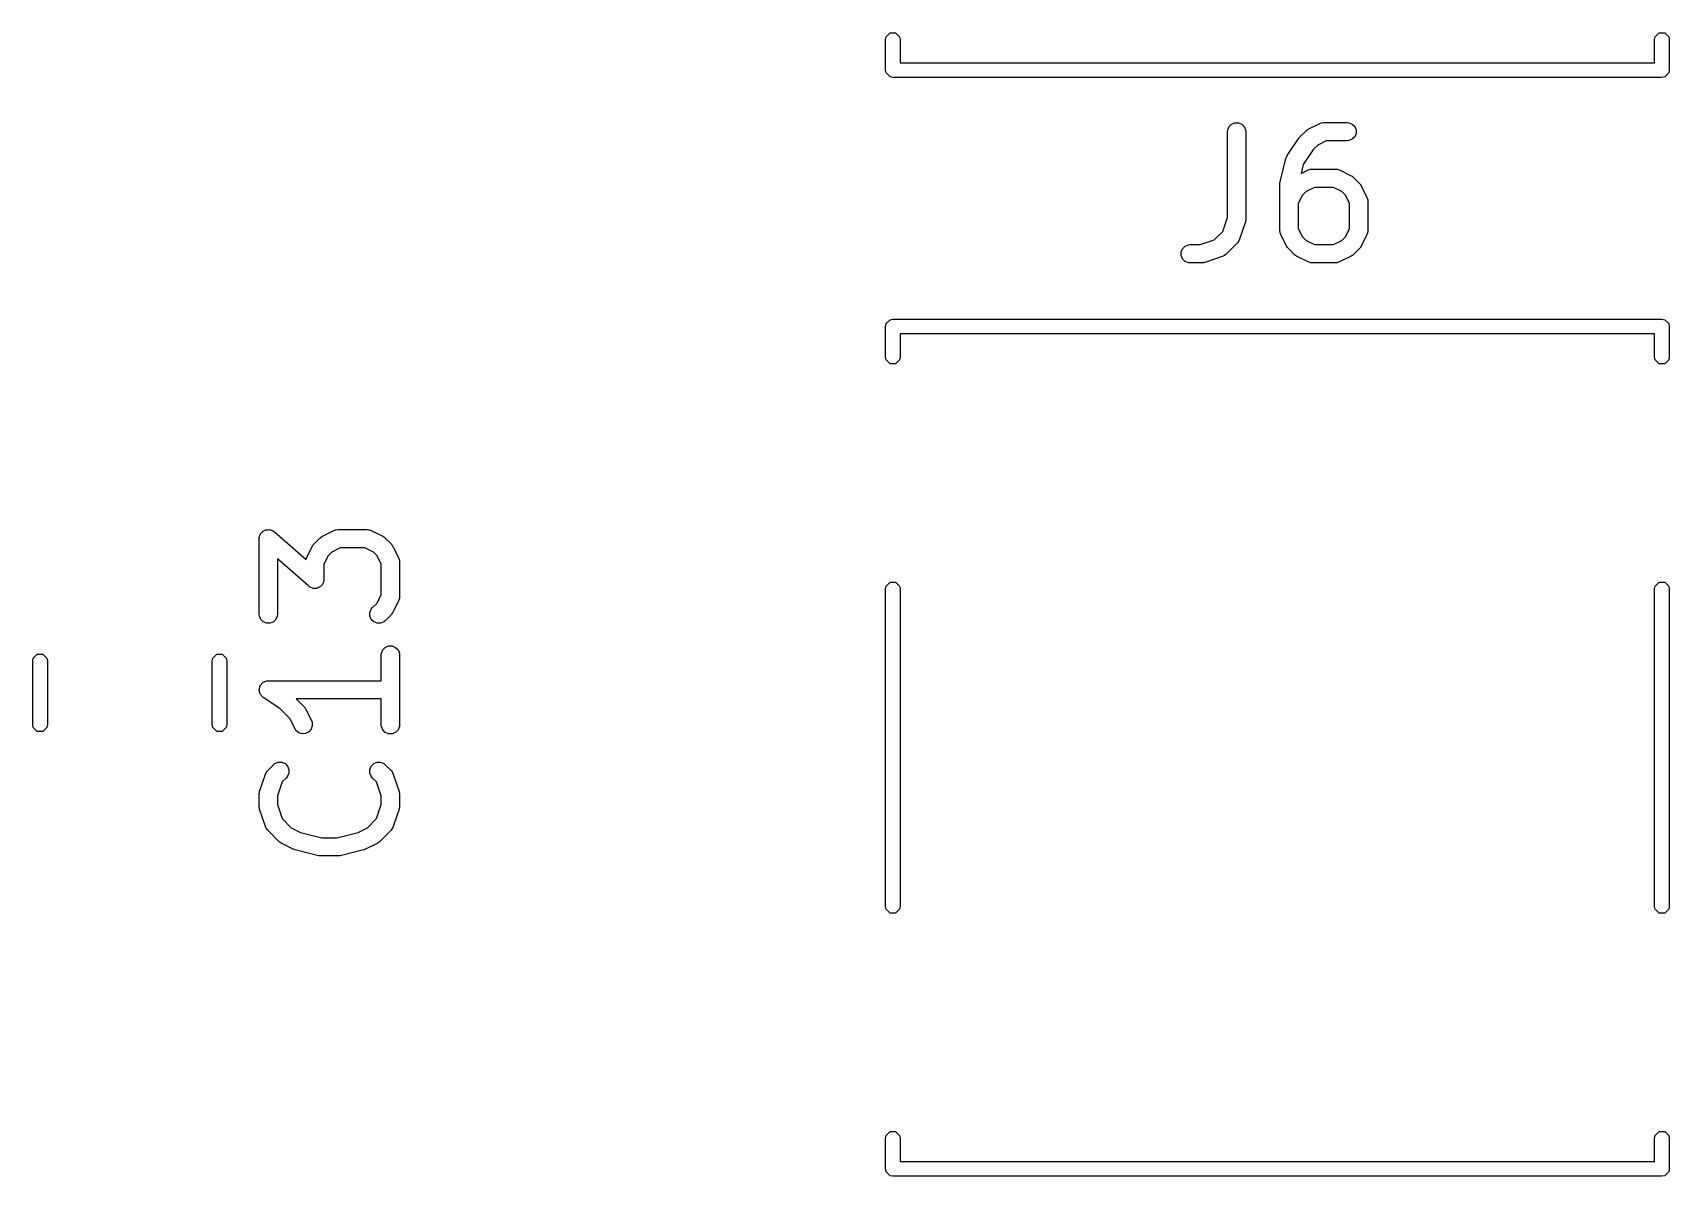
# Model space of a CAD drawing. Extents: x 1.5 to 88.5, y 4.3 to 54.6.
# Drawn here: x 26.2 to 39.61, y 4.29 to 13.66 of the extents above; entities that cross this region are included whole.
import ezdxf

# ---------------------------------------------------------------- set-up
doc = ezdxf.new("R2010")
doc.units = 0
doc.layers.add('BLACK', color=7, linetype='CONTINUOUS')

msp = doc.modelspace()

# ---------------------------------------------------------------- linework, layer by layer
at = {"layer": 'BLACK', "linetype": 'CONTINUOUS'}
for p, q in [((33.19, 13.6), (33.194567, 13.622961)), ((33.19, 13.35), (33.19, 13.6)), ((33.194567, 13.622961), (33.227039, 13.655433)), ((33.227039, 13.655433), (33.272961, 13.655433)), ((33.272961, 13.655433), (33.305433, 13.622961)), ((33.305433, 13.622961), (33.31, 13.6)), ((33.31, 13.6), (33.31, 13.41)), ((39.49, 13.6), (39.494567, 13.622961)), ((39.49, 13.41), (39.49, 13.6)), ((39.494567, 13.622961), (39.527039, 13.655433)), ((39.527039, 13.655433), (39.572961, 13.655433)), ((39.572961, 13.655433), (39.605433, 13.622961)), ((39.605433, 13.622961), (39.61, 13.6)), ((39.61, 13.6), (39.61, 13.35)), ((33.31, 13.41), (39.49, 13.41)), ((33.194567, 13.327039), (33.19, 13.35)), ((33.227039, 13.294567), (33.194567, 13.327039)), ((33.25, 13.29), (33.227039, 13.294567)), ((39.55, 13.29), (33.25, 13.29)), ((39.572961, 13.294567), (39.55, 13.29)), ((39.605433, 13.327039), (39.572961, 13.294567)), ((39.61, 13.35), (39.605433, 13.327039)), ((35.993107, 12.859812), (36.004306, 12.886848)), ((36.004306, 12.886848), (36.024998, 12.90754)), ((36.024998, 12.90754), (36.052034, 12.918739)), ((36.052034, 12.918739), (36.081298, 12.918739)), ((36.081298, 12.918739), (36.108334, 12.90754)), ((36.108334, 12.90754), (36.129026, 12.886848)), ((36.129026, 12.886848), (36.140225, 12.859812)), ((36.652173, 12.864643), (36.747411, 12.912262)), ((36.747411, 12.912262), (36.761142, 12.917517)), ((36.761142, 12.917517), (36.763831, 12.917708)), ((36.763831, 12.917708), (36.76632, 12.918739)), ((36.76632, 12.918739), (36.780952, 12.92018)), ((36.780952, 12.92018), (36.971428, 12.92018)), ((36.971428, 12.92018), (36.98606, 12.918739)), ((36.98606, 12.918739), (37.013096, 12.90754)), ((37.013096, 12.90754), (37.033788, 12.886848)), ((37.033788, 12.886848), (37.044987, 12.859812)), ((35.991666, 12.84518), (35.993107, 12.859812)), ((35.991666, 12.143065), (35.991666, 12.84518)), ((36.140225, 12.859812), (36.141666, 12.84518)), ((36.141666, 12.84518), (36.141666, 12.130895)), ((36.480453, 12.648688), (36.575691, 12.791545)), ((36.575691, 12.791545), (36.575725, 12.791587)), ((36.575725, 12.791587), (36.575735, 12.79161)), ((36.575735, 12.79161), (36.580223, 12.797078)), ((36.580223, 12.797078), (36.585007, 12.80292)), ((36.585007, 12.80292), (36.585028, 12.802934)), ((36.585028, 12.802934), (36.585062, 12.802975)), ((36.585062, 12.802975), (36.632681, 12.850594)), ((36.632681, 12.850594), (36.63843, 12.855312)), ((36.63843, 12.855312), (36.63973, 12.856811)), ((36.63973, 12.856811), (36.641989, 12.858232)), ((36.641989, 12.858232), (36.644046, 12.859921)), ((36.644046, 12.859921), (36.645873, 12.860678)), ((36.645873, 12.860678), (36.652173, 12.864643)), ((36.730141, 12.735922), (36.696379, 12.70216)), ((36.798657, 12.77018), (36.730141, 12.735922)), ((36.971428, 12.77018), (36.798657, 12.77018)), ((36.98606, 12.771621), (36.971428, 12.77018)), ((37.013096, 12.78282), (36.98606, 12.771621)), ((37.033788, 12.803512), (37.013096, 12.78282)), ((37.044987, 12.830548), (37.033788, 12.803512)), ((37.044987, 12.859812), (37.044987, 12.830548)), ((36.422477, 12.434799), (36.470096, 12.625275)), ((36.470096, 12.625275), (36.473176, 12.633897)), ((36.473176, 12.633897), (36.473536, 12.635714)), ((36.473536, 12.635714), (36.474414, 12.637361)), ((36.474414, 12.637361), (36.475043, 12.639121)), ((36.475043, 12.639121), (36.476146, 12.640609)), ((36.476146, 12.640609), (36.480453, 12.648688)), ((36.696379, 12.70216), (36.612467, 12.576291)), ((36.612467, 12.576291), (36.593943, 12.502195)), ((36.593943, 12.502195), (36.652173, 12.53131)), ((36.652173, 12.53131), (36.665904, 12.536565)), ((36.665904, 12.536565), (36.668593, 12.536756)), ((36.668593, 12.536756), (36.671082, 12.537787)), ((36.671082, 12.537787), (36.685714, 12.539228)), ((36.685714, 12.539228), (36.87619, 12.539228)), ((36.87619, 12.539228), (36.890822, 12.537787)), ((36.890822, 12.537787), (36.893311, 12.536755)), ((36.893311, 12.536755), (36.895999, 12.536565)), ((36.895999, 12.536565), (36.909731, 12.53131)), ((36.909731, 12.53131), (37.004969, 12.483691)), ((37.004969, 12.483691), (37.011268, 12.479726)), ((37.011268, 12.479726), (37.013096, 12.478969)), ((37.013096, 12.478969), (37.015152, 12.47728)), ((37.015152, 12.47728), (37.017412, 12.475859)), ((37.017412, 12.475859), (37.018711, 12.47436)), ((37.018711, 12.47436), (37.024461, 12.469642)), ((37.024461, 12.469642), (37.07208, 12.422023)), ((36.420238, 12.416609), (36.420489, 12.419162)), ((36.420238, 12.035657), (36.420238, 12.416609)), ((36.420327, 12.420255), (36.421136, 12.425728)), ((36.420489, 12.419162), (36.420327, 12.420255)), ((36.421136, 12.425728), (36.421679, 12.431241)), ((36.421679, 12.431241), (36.422101, 12.432262)), ((36.422101, 12.432262), (36.422477, 12.434799)), ((36.634903, 12.35497), (36.604496, 12.324563)), ((36.703419, 12.389228), (36.634903, 12.35497)), ((36.858485, 12.389228), (36.703419, 12.389228)), ((36.927001, 12.35497), (36.858485, 12.389228)), ((36.957408, 12.324563), (36.927001, 12.35497)), ((37.07208, 12.422023), (37.076798, 12.416273)), ((37.076798, 12.416273), (37.078297, 12.414974)), ((37.078297, 12.414974), (37.079718, 12.412714)), ((37.079718, 12.412714), (37.081407, 12.410658)), ((37.081407, 12.410658), (37.082164, 12.40883)), ((37.082164, 12.40883), (37.086129, 12.402531)), ((37.086129, 12.402531), (37.133748, 12.307293)), ((36.604496, 12.324563), (36.570238, 12.256047)), ((36.570238, 12.256047), (36.570238, 12.053362)), ((36.991666, 12.256047), (36.957408, 12.324563)), ((36.991666, 12.053362), (36.991666, 12.256047)), ((37.133748, 12.307293), (37.139003, 12.293562)), ((37.139003, 12.293562), (37.139194, 12.290872)), ((37.139194, 12.290872), (37.140225, 12.288384)), ((37.140225, 12.288384), (37.141666, 12.273752)), ((37.141666, 12.273752), (37.141666, 12.035657)), ((35.953495, 12.028552), (35.991666, 12.143065)), ((36.137817, 12.107177), (36.090198, 11.964321)), ((36.139466, 12.114432), (36.137817, 12.107177)), ((36.140225, 12.116263), (36.139466, 12.114432)), ((36.140486, 12.118916), (36.140225, 12.116263)), ((36.141077, 12.121514), (36.140486, 12.118916)), ((36.141666, 12.130895), (36.140936, 12.123488)), ((36.140936, 12.123488), (36.141077, 12.121514)), ((35.768781, 11.92018), (35.883294, 11.958351)), ((35.883294, 11.958351), (35.953495, 12.028552)), ((36.07208, 11.935005), (35.976842, 11.839767)), ((36.081408, 11.94637), (36.07208, 11.935005)), ((36.082439, 11.94886), (36.081408, 11.94637)), ((36.084204, 11.950895), (36.082439, 11.94886)), ((36.090198, 11.964321), (36.084204, 11.950895)), ((36.421679, 12.021025), (36.420238, 12.035657)), ((36.42271, 12.018535), (36.421679, 12.021025)), ((36.422901, 12.015848), (36.42271, 12.018535)), ((36.428156, 12.002116), (36.422901, 12.015848)), ((36.475775, 11.906878), (36.428156, 12.002116)), ((36.570238, 12.053362), (36.604496, 11.984846)), ((36.604496, 11.984846), (36.634902, 11.954439)), ((36.634902, 11.954439), (36.70342, 11.92018)), ((36.858484, 11.92018), (36.927, 11.954438)), ((36.927, 11.954438), (36.957408, 11.984846)), ((36.957408, 11.984846), (36.991666, 12.053362)), ((37.133748, 12.002116), (37.086129, 11.906878)), ((37.139003, 12.015847), (37.133748, 12.002116)), ((37.139194, 12.018536), (37.139003, 12.015847)), ((37.140225, 12.021025), (37.139194, 12.018536)), ((37.141666, 12.035657), (37.140225, 12.021025)), ((35.612155, 11.859812), (35.623354, 11.886848)), ((35.612155, 11.830548), (35.612155, 11.859812)), ((35.623354, 11.803512), (35.612155, 11.830548)), ((35.623354, 11.886848), (35.644046, 11.90754)), ((35.644046, 11.78282), (35.623354, 11.803512)), ((35.644046, 11.90754), (35.671082, 11.918739)), ((35.671082, 11.918739), (35.685714, 11.92018)), ((35.685714, 11.92018), (35.768781, 11.92018)), ((35.947527, 11.821649), (35.80467, 11.774029)), ((35.960952, 11.827643), (35.947527, 11.821649)), ((35.962988, 11.829409), (35.960952, 11.827643)), ((35.965477, 11.83044), (35.962988, 11.829409)), ((35.976842, 11.839767), (35.965477, 11.83044)), ((36.479739, 11.900578), (36.475775, 11.906878)), ((36.480497, 11.898751), (36.479739, 11.900578)), ((36.482185, 11.896694), (36.480497, 11.898751)), ((36.483607, 11.894435), (36.482185, 11.896694)), ((36.485105, 11.893135), (36.483607, 11.894435)), ((36.489824, 11.887386), (36.485105, 11.893135)), ((36.537443, 11.839767), (36.489824, 11.887386)), ((36.543195, 11.835046), (36.537443, 11.839767)), ((36.544492, 11.833551), (36.543195, 11.835046)), ((36.546747, 11.832131), (36.544492, 11.833551)), ((36.548808, 11.83044), (36.546747, 11.832131)), ((36.550636, 11.829682), (36.548808, 11.83044)), ((36.556934, 11.825718), (36.550636, 11.829682)), ((36.652173, 11.778098), (36.556934, 11.825718)), ((36.70342, 11.92018), (36.858484, 11.92018)), ((37.00497, 11.825718), (36.909732, 11.778098)), ((37.011268, 11.829683), (37.00497, 11.825718)), ((37.013096, 11.83044), (37.011268, 11.829683)), ((37.015153, 11.832128), (37.013096, 11.83044)), ((37.017413, 11.833551), (37.015153, 11.832128)), ((37.018712, 11.835049), (37.017413, 11.833551)), ((37.024461, 11.839767), (37.018712, 11.835049)), ((37.07208, 11.887386), (37.024461, 11.839767)), ((37.076798, 11.893135), (37.07208, 11.887386)), ((37.078297, 11.894435), (37.076798, 11.893135)), ((37.079718, 11.896694), (37.078297, 11.894435)), ((37.081407, 11.898751), (37.079718, 11.896694)), ((37.082164, 11.900578), (37.081407, 11.898751)), ((37.086129, 11.906878), (37.082164, 11.900578)), ((35.671082, 11.771621), (35.644046, 11.78282)), ((35.685714, 11.77018), (35.671082, 11.771621)), ((35.780952, 11.77018), (35.685714, 11.77018)), ((35.788357, 11.770909), (35.780952, 11.77018)), ((35.790333, 11.770769), (35.788357, 11.770909)), ((35.79293, 11.771359), (35.790333, 11.770769)), ((35.795584, 11.771621), (35.79293, 11.771359)), ((35.797414, 11.772379), (35.795584, 11.771621)), ((35.80467, 11.774029), (35.797414, 11.772379)), ((36.665904, 11.772843), (36.652173, 11.778098)), ((36.668593, 11.772651), (36.665904, 11.772843)), ((36.671082, 11.771621), (36.668593, 11.772651)), ((36.685714, 11.77018), (36.671082, 11.771621)), ((36.87619, 11.77018), (36.685714, 11.77018)), ((36.890822, 11.771621), (36.87619, 11.77018)), ((36.89331, 11.772651), (36.890822, 11.771621)), ((36.896, 11.772843), (36.89331, 11.772651)), ((36.909732, 11.778098), (36.896, 11.772843)), ((33.19, 11.25), (33.194567, 11.272961)), ((33.194567, 11.272961), (33.227039, 11.305433)), ((33.227039, 11.305433), (33.25, 11.31)), ((33.25, 11.31), (39.55, 11.31)), ((39.55, 11.31), (39.572961, 11.305433)), ((39.572961, 11.305433), (39.605433, 11.272961)), ((39.605433, 11.272961), (39.61, 11.25)), ((33.19, 11), (33.19, 11.25)), ((39.49, 11.19), (33.31, 11.19)), ((33.31, 11.19), (33.31, 11)), ((39.49, 11), (39.49, 11.19)), ((39.61, 11.25), (39.61, 11)), ((33.194567, 10.977039), (33.19, 11)), ((33.31, 11), (33.305433, 10.977039)), ((39.494567, 10.977039), (39.49, 11)), ((39.61, 11), (39.605433, 10.977039)), ((33.227039, 10.944567), (33.194567, 10.977039)), ((33.272961, 10.944567), (33.227039, 10.944567)), ((33.305433, 10.977039), (33.272961, 10.944567)), ((39.527039, 10.944567), (39.494567, 10.977039)), ((39.572961, 10.944567), (39.527039, 10.944567)), ((39.605433, 10.977039), (39.572961, 10.944567)), ((28.059818, 9.511904), (28.06058, 9.519642)), ((28.060449, 9.52161), (28.060907, 9.522965)), ((28.06058, 9.519642), (28.060449, 9.52161)), ((28.060907, 9.522965), (28.061259, 9.526536)), ((28.061259, 9.526536), (28.065922, 9.537793)), ((28.065922, 9.537793), (28.069824, 9.549331)), ((28.069824, 9.549331), (28.071489, 9.551235)), ((28.071489, 9.551235), (28.072458, 9.553572)), ((28.072458, 9.553572), (28.081068, 9.562182)), ((28.081068, 9.562182), (28.089094, 9.571355)), ((28.089094, 9.571355), (28.091363, 9.572477)), ((28.091363, 9.572477), (28.09315, 9.574264)), ((28.09315, 9.574264), (28.1044, 9.578924)), ((28.1044, 9.578924), (28.115326, 9.584327)), ((28.115326, 9.584327), (28.117849, 9.584495)), ((28.117849, 9.584495), (28.120186, 9.585463)), ((28.120186, 9.585463), (28.132371, 9.585463)), ((28.132371, 9.585463), (28.144524, 9.586273)), ((28.144524, 9.586273), (28.146919, 9.585463)), ((28.146919, 9.585463), (28.14945, 9.585463)), ((28.14945, 9.585463), (28.160707, 9.580799)), ((28.160707, 9.580799), (28.172245, 9.576898)), ((28.172245, 9.576898), (28.175162, 9.574812)), ((28.175162, 9.574812), (28.176486, 9.574264)), ((28.176486, 9.574264), (28.177881, 9.572868)), ((28.177881, 9.572868), (28.184206, 9.568347)), ((28.184206, 9.568347), (28.443515, 9.341451)), ((28.557975, 9.517318), (28.563724, 9.522036)), ((28.563724, 9.522036), (28.565024, 9.523535)), ((28.565024, 9.523535), (28.567283, 9.524956)), ((28.567283, 9.524956), (28.56934, 9.526645)), ((28.56934, 9.526645), (28.571167, 9.527402)), ((28.571167, 9.527402), (28.577467, 9.531367)), ((28.577467, 9.531367), (28.672705, 9.578986)), ((28.672705, 9.578986), (28.686436, 9.584241)), ((28.686436, 9.584241), (28.689125, 9.584432)), ((28.689125, 9.584432), (28.691614, 9.585463)), ((28.691614, 9.585463), (28.706246, 9.586904)), ((28.706246, 9.586904), (28.944341, 9.586904)), ((28.944341, 9.586904), (28.958973, 9.585463)), ((28.958973, 9.585463), (28.961462, 9.584431)), ((28.961462, 9.584431), (28.96415, 9.584241)), ((28.96415, 9.584241), (28.977882, 9.578986)), ((28.977882, 9.578986), (29.07312, 9.531367)), ((29.07312, 9.531367), (29.079416, 9.527403)), ((29.079416, 9.527403), (29.081246, 9.526646)), ((29.081246, 9.526646), (29.083304, 9.524956)), ((29.083304, 9.524956), (29.085563, 9.523535)), ((29.085563, 9.523535), (29.086862, 9.522036)), ((29.086862, 9.522036), (29.092611, 9.517319)), ((28.059818, 8.892857), (28.059818, 9.511904)), ((28.448688, 9.354969), (28.496307, 9.450207)), ((28.496307, 9.450207), (28.500271, 9.456506)), ((28.500271, 9.456506), (28.501029, 9.458334)), ((28.501029, 9.458334), (28.502717, 9.46039)), ((28.502717, 9.46039), (28.504139, 9.46265)), ((28.504139, 9.46265), (28.505637, 9.463949)), ((28.505637, 9.463949), (28.510356, 9.469699)), ((28.510356, 9.469699), (28.557975, 9.517318)), ((28.655435, 9.402646), (28.625028, 9.372239)), ((28.723951, 9.436904), (28.655435, 9.402646)), ((28.926636, 9.436904), (28.723951, 9.436904)), ((28.995152, 9.402645), (28.926636, 9.436904)), ((29.02556, 9.372238), (28.995152, 9.402645)), ((29.092611, 9.517319), (29.140231, 9.4697)), ((29.140231, 9.4697), (29.144949, 9.46395)), ((29.144949, 9.46395), (29.146449, 9.46265)), ((29.146449, 9.46265), (29.147871, 9.46039)), ((29.147871, 9.46039), (29.149559, 9.458334)), ((29.149559, 9.458334), (29.150316, 9.456506)), ((29.150316, 9.456506), (29.154281, 9.450207)), ((29.154281, 9.450207), (29.2019, 9.354969)), ((28.466382, 9.122128), (28.209818, 9.346621)), ((28.209818, 9.346621), (28.209818, 8.892857)), ((28.443515, 9.341451), (28.448688, 9.354969)), ((28.625028, 9.372239), (28.59077, 9.303723)), ((28.59077, 9.303723), (28.59077, 9.178571)), ((29.059818, 9.303723), (29.02556, 9.372238)), ((29.059818, 9.053419), (29.059818, 9.303723)), ((29.2019, 9.354969), (29.207155, 9.341238)), ((29.207155, 9.341238), (29.207346, 9.338548)), ((29.207346, 9.338548), (29.208377, 9.33606)), ((29.208377, 9.33606), (29.209818, 9.321428)), ((29.209818, 9.321428), (29.209818, 9.035714)), ((28.472706, 9.117606), (28.466382, 9.122128)), ((28.474102, 9.116211), (28.472706, 9.117606)), ((28.475425, 9.115662), (28.474102, 9.116211)), ((28.478343, 9.113577), (28.475425, 9.115662)), ((28.557438, 9.116211), (28.546187, 9.11155)), ((28.559224, 9.117997), (28.557438, 9.116211)), ((28.561494, 9.11912), (28.559224, 9.117997)), ((28.569519, 9.128292), (28.561494, 9.11912)), ((28.57813, 9.136903), (28.569519, 9.128292)), ((28.579098, 9.139239), (28.57813, 9.136903)), ((28.580764, 9.141144), (28.579098, 9.139239)), ((28.584665, 9.152681), (28.580764, 9.141144)), ((28.589329, 9.163939), (28.584665, 9.152681)), ((28.58968, 9.167509), (28.589329, 9.163939)), ((28.590139, 9.168865), (28.58968, 9.167509)), ((28.59077, 9.178571), (28.590007, 9.170832)), ((28.590007, 9.170832), (28.590139, 9.168865)), ((33.19, 9.1), (33.194567, 9.122961)), ((33.194567, 9.122961), (33.227039, 9.155433)), ((33.227039, 9.155433), (33.272961, 9.155433)), ((33.272961, 9.155433), (33.305433, 9.122961)), ((33.305433, 9.122961), (33.31, 9.1)), ((39.49, 9.1), (39.494567, 9.122961)), ((39.494567, 9.122961), (39.527039, 9.155433)), ((39.527039, 9.155433), (39.572961, 9.155433)), ((39.572961, 9.155433), (39.605433, 9.122961)), ((39.605433, 9.122961), (39.61, 9.1)), ((28.48988, 9.109675), (28.478343, 9.113577)), ((28.501138, 9.105012), (28.48988, 9.109675)), ((28.503669, 9.105012), (28.501138, 9.105012)), ((28.506064, 9.104202), (28.503669, 9.105012)), ((28.518217, 9.105012), (28.506064, 9.104202)), ((28.530402, 9.105012), (28.518217, 9.105012)), ((28.532738, 9.105979), (28.530402, 9.105012)), ((28.535262, 9.106148), (28.532738, 9.105979)), ((28.546187, 9.11155), (28.535262, 9.106148)), ((28.986547, 8.945891), (29.02556, 8.984903)), ((29.02556, 8.984903), (29.059818, 9.053419)), ((29.2019, 9.002173), (29.154281, 8.906935)), ((29.207155, 9.015904), (29.2019, 9.002173)), ((29.207346, 9.018593), (29.207155, 9.015904)), ((29.208377, 9.021082), (29.207346, 9.018593)), ((29.209818, 9.035714), (29.208377, 9.021082)), ((33.19, 6.5), (33.19, 9.1)), ((33.31, 9.1), (33.31, 6.5)), ((39.49, 6.5), (39.49, 9.1)), ((39.61, 9.1), (39.61, 6.5)), ((28.061259, 8.878225), (28.059818, 8.892857)), ((28.072458, 8.851189), (28.061259, 8.878225)), ((28.09315, 8.830497), (28.072458, 8.851189)), ((28.197178, 8.851189), (28.176486, 8.830497)), ((28.208377, 8.878225), (28.197178, 8.851189)), ((28.209818, 8.892857), (28.208377, 8.878225)), ((28.96602, 8.907489), (28.977219, 8.934525)), ((28.96602, 8.878226), (28.96602, 8.907489)), ((28.977218, 8.85119), (28.96602, 8.878226)), ((28.997911, 8.830497), (28.977218, 8.85119)), ((28.977219, 8.934525), (28.986547, 8.945891)), ((29.140231, 8.887442), (29.092611, 8.839823)), ((29.144949, 8.893191), (29.140231, 8.887442)), ((29.146449, 8.894492), (29.144949, 8.893191)), ((29.147871, 8.896751), (29.146449, 8.894492)), ((29.149559, 8.898808), (29.147871, 8.896751)), ((29.150316, 8.900635), (29.149559, 8.898808)), ((29.154281, 8.906935), (29.150316, 8.900635)), ((28.120186, 8.819298), (28.09315, 8.830497)), ((28.14945, 8.819298), (28.120186, 8.819298)), ((28.176486, 8.830497), (28.14945, 8.819298)), ((29.024947, 8.819298), (28.997911, 8.830497)), ((29.05421, 8.819298), (29.024947, 8.819298)), ((29.081246, 8.830496), (29.05421, 8.819298)), ((29.092611, 8.839823), (29.081246, 8.830496)), ((29.061259, 8.574155), (29.072458, 8.601191)), ((29.072458, 8.601191), (29.09315, 8.621883)), ((29.09315, 8.621883), (29.120186, 8.633082)), ((29.120186, 8.633082), (29.14945, 8.633082)), ((29.14945, 8.633082), (29.176486, 8.621883)), ((29.176486, 8.621883), (29.197178, 8.601191)), ((29.197178, 8.601191), (29.208377, 8.574155)), ((26.205, 8.511253), (26.209567, 8.534214)), ((26.205, 7.988747), (26.205, 8.511253)), ((26.209567, 8.534214), (26.242039, 8.566686)), ((26.242039, 8.566686), (26.287961, 8.566686)), ((26.287961, 8.566686), (26.320433, 8.534214)), ((26.320433, 8.534214), (26.325, 8.511253)), ((26.325, 8.511253), (26.325, 7.988747)), ((27.675, 8.511253), (27.679567, 8.534214)), ((27.675, 7.988747), (27.675, 8.511253)), ((27.679567, 8.534214), (27.712039, 8.566686)), ((27.712039, 8.566686), (27.757961, 8.566686)), ((27.757961, 8.566686), (27.790433, 8.534214)), ((27.790433, 8.534214), (27.795, 8.511253)), ((27.795, 8.511253), (27.795, 7.988747)), ((29.059818, 8.559523), (29.061259, 8.574155)), ((29.059818, 8.348809), (29.059818, 8.559523)), ((29.208377, 8.574155), (29.209818, 8.559523)), ((29.209818, 8.559523), (29.209818, 7.988095)), ((28.069616, 8.308616), (28.072458, 8.315477)), ((28.072458, 8.315477), (28.077653, 8.320672)), ((28.077653, 8.320672), (28.08173, 8.326787)), ((28.08173, 8.326787), (28.087899, 8.330918)), ((28.087899, 8.330918), (28.09315, 8.336169)), ((28.09315, 8.336169), (28.099939, 8.338981)), ((28.099939, 8.338981), (28.106045, 8.34307)), ((28.106045, 8.34307), (28.113325, 8.344526)), ((28.113325, 8.344526), (28.120186, 8.347368)), ((28.120186, 8.347368), (28.134662, 8.348793)), ((28.134662, 8.348793), (28.134739, 8.348809)), ((28.134739, 8.348809), (28.134765, 8.348803)), ((28.134765, 8.348803), (28.134818, 8.348809)), ((28.134818, 8.348809), (29.059818, 8.348809)), ((28.059818, 8.27373), (28.061259, 8.281014)), ((28.061259, 8.266525), (28.059818, 8.27373)), ((28.061259, 8.288441), (28.064071, 8.295229)), ((28.061259, 8.281014), (28.061259, 8.288441)), ((28.061259, 8.259177), (28.061259, 8.266525)), ((28.0641, 8.252316), (28.061259, 8.259177)), ((28.064071, 8.295229), (28.065497, 8.302438)), ((28.065557, 8.245036), (28.0641, 8.252316)), ((28.065497, 8.302438), (28.069616, 8.308616)), ((28.069645, 8.23893), (28.065557, 8.245036)), ((28.072458, 8.232141), (28.069645, 8.23893)), ((28.077708, 8.22689), (28.072458, 8.232141)), ((28.08184, 8.220721), (28.077708, 8.22689)), ((28.093098, 8.2115), (28.08184, 8.220721)), ((28.09315, 8.211449), (28.093098, 8.2115)), ((28.093172, 8.211439), (28.09315, 8.211449)), ((28.093215, 8.211405), (28.093172, 8.211439)), ((28.229893, 8.120286), (28.093215, 8.211405)), ((29.059818, 8.198809), (28.363503, 8.198809)), ((28.363503, 8.198809), (28.425946, 8.136366)), ((29.059818, 7.988095), (29.059818, 8.198809)), ((28.311274, 8.038906), (28.229893, 8.120286)), ((28.425946, 8.136366), (28.430666, 8.130615)), ((28.430666, 8.130615), (28.432163, 8.129317)), ((28.432163, 8.129317), (28.433582, 8.127062)), ((28.433582, 8.127062), (28.435274, 8.125001)), ((28.435274, 8.125001), (28.436032, 8.123168)), ((28.436032, 8.123168), (28.439995, 8.116874)), ((28.439995, 8.116874), (28.487614, 8.021636)), ((26.209567, 7.965786), (26.205, 7.988747)), ((26.242039, 7.933314), (26.209567, 7.965786)), ((26.287961, 7.933314), (26.242039, 7.933314)), ((26.320433, 7.965786), (26.287961, 7.933314)), ((26.325, 7.988747), (26.320433, 7.965786)), ((27.679567, 7.965786), (27.675, 7.988747)), ((27.712039, 7.933314), (27.679567, 7.965786)), ((27.757961, 7.933314), (27.712039, 7.933314)), ((27.790433, 7.965786), (27.757961, 7.933314)), ((27.795, 7.988747), (27.790433, 7.965786)), ((28.35345, 7.954554), (28.311274, 8.038906)), ((28.361282, 7.942111), (28.35345, 7.954554)), ((28.38339, 7.922938), (28.361282, 7.942111)), ((28.411151, 7.913684), (28.38339, 7.922938)), ((28.440341, 7.915758), (28.411151, 7.913684)), ((28.466516, 7.928846), (28.440341, 7.915758)), ((28.485689, 7.950953), (28.466516, 7.928846)), ((28.494943, 7.978715), (28.485689, 7.950953)), ((28.487614, 8.021636), (28.492869, 8.007905)), ((28.492869, 8.007905), (28.494943, 7.978715)), ((29.061259, 7.973463), (29.059818, 7.988095)), ((29.072458, 7.946427), (29.061259, 7.973463)), ((29.09315, 7.925735), (29.072458, 7.946427)), ((29.120186, 7.914536), (29.09315, 7.925735)), ((29.14945, 7.914536), (29.120186, 7.914536)), ((29.176486, 7.925735), (29.14945, 7.914536)), ((29.197178, 7.946427), (29.176486, 7.925735)), ((29.208377, 7.973463), (29.197178, 7.946427)), ((29.209818, 7.988095), (29.208377, 7.973463)), ((28.129404, 7.612556), (28.177023, 7.660175)), ((28.177023, 7.660175), (28.188388, 7.669502)), ((28.188388, 7.669502), (28.215424, 7.680701)), ((28.215424, 7.680701), (28.244687, 7.680701)), ((28.244687, 7.680701), (28.271723, 7.669502)), ((28.271723, 7.669502), (28.292416, 7.648809)), ((28.292416, 7.648809), (28.303615, 7.621773)), ((28.96602, 7.621773), (28.977218, 7.648809)), ((28.977218, 7.648809), (28.997911, 7.669502)), ((28.997911, 7.669502), (29.024947, 7.680701)), ((29.024947, 7.680701), (29.05421, 7.680701)), ((29.05421, 7.680701), (29.081246, 7.669503)), ((29.081246, 7.669503), (29.092611, 7.660176)), ((29.092611, 7.660176), (29.140231, 7.612557)), ((28.063667, 7.440383), (28.111286, 7.58324)), ((28.111286, 7.58324), (28.11728, 7.596665)), ((28.11728, 7.596665), (28.119045, 7.5987)), ((28.119045, 7.5987), (28.120077, 7.601191)), ((28.120077, 7.601191), (28.129404, 7.612556)), ((28.247989, 7.519009), (28.209818, 7.404495)), ((28.283089, 7.554109), (28.247989, 7.519009)), ((28.292416, 7.565474), (28.283089, 7.554109)), ((28.303615, 7.59251), (28.292416, 7.565474)), ((28.303615, 7.621773), (28.303615, 7.59251)), ((28.96602, 7.59251), (28.96602, 7.621773)), ((28.977219, 7.565474), (28.96602, 7.59251)), ((28.986547, 7.554108), (28.977219, 7.565474)), ((29.021647, 7.519008), (28.986547, 7.554108)), ((29.059818, 7.404496), (29.021647, 7.519008)), ((29.140231, 7.612557), (29.149559, 7.601191)), ((29.149559, 7.601191), (29.150589, 7.598702)), ((29.150589, 7.598702), (29.152356, 7.596666)), ((29.152356, 7.596666), (29.15835, 7.58324)), ((29.15835, 7.58324), (29.205969, 7.440384)), ((28.059818, 7.416666), (28.060547, 7.424071)), ((28.059818, 7.321428), (28.059818, 7.416666)), ((28.060407, 7.426046), (28.060997, 7.428643)), ((28.060547, 7.424071), (28.060407, 7.426046)), ((28.060997, 7.428643), (28.061259, 7.431298)), ((28.061259, 7.431298), (28.062017, 7.433129)), ((28.062017, 7.433129), (28.063667, 7.440383)), ((28.209818, 7.404495), (28.209818, 7.333598)), ((29.059818, 7.333598), (29.059818, 7.404496)), ((29.205969, 7.440384), (29.207618, 7.433128)), ((29.207618, 7.433128), (29.208377, 7.431298)), ((29.208377, 7.431298), (29.208638, 7.428644)), ((29.208638, 7.428644), (29.209229, 7.426047)), ((29.209229, 7.426047), (29.209088, 7.424072)), ((29.209088, 7.424072), (29.209818, 7.416666)), ((29.209818, 7.416666), (29.209818, 7.321428)), ((28.060547, 7.314022), (28.059818, 7.321428)), ((28.060407, 7.312048), (28.060547, 7.314022)), ((28.060997, 7.30945), (28.060407, 7.312048)), ((28.061259, 7.306796), (28.060997, 7.30945)), ((28.062017, 7.304964), (28.061259, 7.306796)), ((28.063667, 7.297711), (28.062017, 7.304964)), ((28.111286, 7.154854), (28.063667, 7.297711)), ((28.209818, 7.333598), (28.247989, 7.219084)), ((29.021647, 7.219085), (29.059818, 7.333598)), ((29.205969, 7.29771), (29.15835, 7.154854)), ((29.207618, 7.304965), (29.205969, 7.29771)), ((29.208377, 7.306796), (29.207618, 7.304965)), ((29.208638, 7.309449), (29.208377, 7.306796)), ((29.209229, 7.312047), (29.208638, 7.309449)), ((29.209818, 7.321428), (29.209088, 7.314021)), ((29.209088, 7.314021), (29.209229, 7.312047)), ((28.11728, 7.141429), (28.111286, 7.154854)), ((28.119045, 7.139393), (28.11728, 7.141429)), ((28.120077, 7.136903), (28.119045, 7.139393)), ((28.129404, 7.125538), (28.120077, 7.136903)), ((28.224642, 7.0303), (28.129404, 7.125538)), ((28.247989, 7.219084), (28.322102, 7.144972)), ((28.322102, 7.144972), (28.399089, 7.106478)), ((28.399089, 7.106478), (28.572623, 7.063095)), ((28.697012, 7.063095), (28.870546, 7.106478)), ((28.870546, 7.106478), (28.947533, 7.144972)), ((28.947533, 7.144972), (29.021647, 7.219085)), ((29.140232, 7.125538), (29.044993, 7.0303)), ((29.14956, 7.136903), (29.140232, 7.125538)), ((29.150591, 7.139393), (29.14956, 7.136903)), ((29.152356, 7.141428), (29.150591, 7.139393)), ((29.15835, 7.154854), (29.152356, 7.141428)), ((28.230392, 7.025579), (28.224642, 7.0303)), ((28.231691, 7.024083), (28.230392, 7.025579)), ((28.233945, 7.022663), (28.231691, 7.024083)), ((28.236007, 7.020972), (28.233945, 7.022663)), ((28.237839, 7.020213), (28.236007, 7.020972)), ((28.244134, 7.016251), (28.237839, 7.020213)), ((28.339372, 6.968632), (28.244134, 7.016251)), ((28.572623, 7.063095), (28.697012, 7.063095)), ((29.025501, 7.016251), (28.930263, 6.968632)), ((29.031797, 7.020214), (29.025501, 7.016251)), ((29.033627, 7.020972), (29.031797, 7.020214)), ((29.035685, 7.022661), (29.033627, 7.020972)), ((29.037944, 7.024083), (29.035685, 7.022661)), ((29.039243, 7.025581), (29.037944, 7.024083)), ((29.044993, 7.0303), (29.039243, 7.025581)), ((28.340441, 6.968222), (28.339372, 6.968632)), ((28.340877, 6.9679), (28.340441, 6.968222)), ((28.347013, 6.965707), (28.340877, 6.9679)), ((28.353103, 6.963377), (28.347013, 6.965707)), ((28.353643, 6.963338), (28.353103, 6.963377)), ((28.354723, 6.962953), (28.353643, 6.963338)), ((28.545199, 6.915334), (28.354723, 6.962953)), ((28.547735, 6.914958), (28.545199, 6.915334)), ((28.548757, 6.914536), (28.547735, 6.914958)), ((28.554269, 6.913993), (28.548757, 6.914536)), ((28.559743, 6.913184), (28.554269, 6.913993)), ((28.560835, 6.913346), (28.559743, 6.913184)), ((28.563389, 6.913095), (28.560835, 6.913346)), ((28.706246, 6.913095), (28.563389, 6.913095)), ((28.708799, 6.913346), (28.706246, 6.913095)), ((28.709892, 6.913184), (28.708799, 6.913346)), ((28.715365, 6.913993), (28.709892, 6.913184)), ((28.720878, 6.914536), (28.715365, 6.913993)), ((28.721899, 6.914958), (28.720878, 6.914536)), ((28.724436, 6.915334), (28.721899, 6.914958)), ((28.914912, 6.962953), (28.724436, 6.915334)), ((28.915991, 6.963338), (28.914912, 6.962953)), ((28.916531, 6.963377), (28.915991, 6.963338)), ((28.922612, 6.965704), (28.916531, 6.963377)), ((28.928758, 6.9679), (28.922612, 6.965704)), ((28.929193, 6.968222), (28.928758, 6.9679)), ((28.930263, 6.968632), (28.929193, 6.968222)), ((33.194567, 6.477039), (33.19, 6.5)), ((33.227039, 6.444567), (33.194567, 6.477039)), ((33.272961, 6.444567), (33.227039, 6.444567)), ((33.305433, 6.477039), (33.272961, 6.444567)), ((33.31, 6.5), (33.305433, 6.477039)), ((39.494567, 6.477039), (39.49, 6.5)), ((39.527039, 6.444567), (39.494567, 6.477039)), ((39.572961, 6.444567), (39.527039, 6.444567)), ((39.605433, 6.477039), (39.572961, 6.444567)), ((39.61, 6.5), (39.605433, 6.477039)), ((33.19, 4.6), (33.194567, 4.622961)), ((33.19, 4.35), (33.19, 4.6)), ((33.194567, 4.622961), (33.227039, 4.655433)), ((33.227039, 4.655433), (33.272961, 4.655433)), ((33.272961, 4.655433), (33.305433, 4.622961)), ((33.305433, 4.622961), (33.31, 4.6)), ((33.31, 4.6), (33.31, 4.41)), ((39.49, 4.6), (39.494567, 4.622961)), ((39.49, 4.41), (39.49, 4.6)), ((39.494567, 4.622961), (39.527039, 4.655433)), ((39.527039, 4.655433), (39.572961, 4.655433)), ((39.572961, 4.655433), (39.605433, 4.622961)), ((39.605433, 4.622961), (39.61, 4.6)), ((39.61, 4.6), (39.61, 4.35)), ((33.194567, 4.327039), (33.19, 4.35)), ((33.227039, 4.294567), (33.194567, 4.327039)), ((33.25, 4.29), (33.227039, 4.294567)), ((39.55, 4.29), (33.25, 4.29)), ((33.31, 4.41), (39.49, 4.41)), ((39.572961, 4.294567), (39.55, 4.29)), ((39.605433, 4.327039), (39.572961, 4.294567)), ((39.61, 4.35), (39.605433, 4.327039))]:
    msp.add_line(p, q, dxfattribs=at)

doc.saveas('drawing.dxf')
